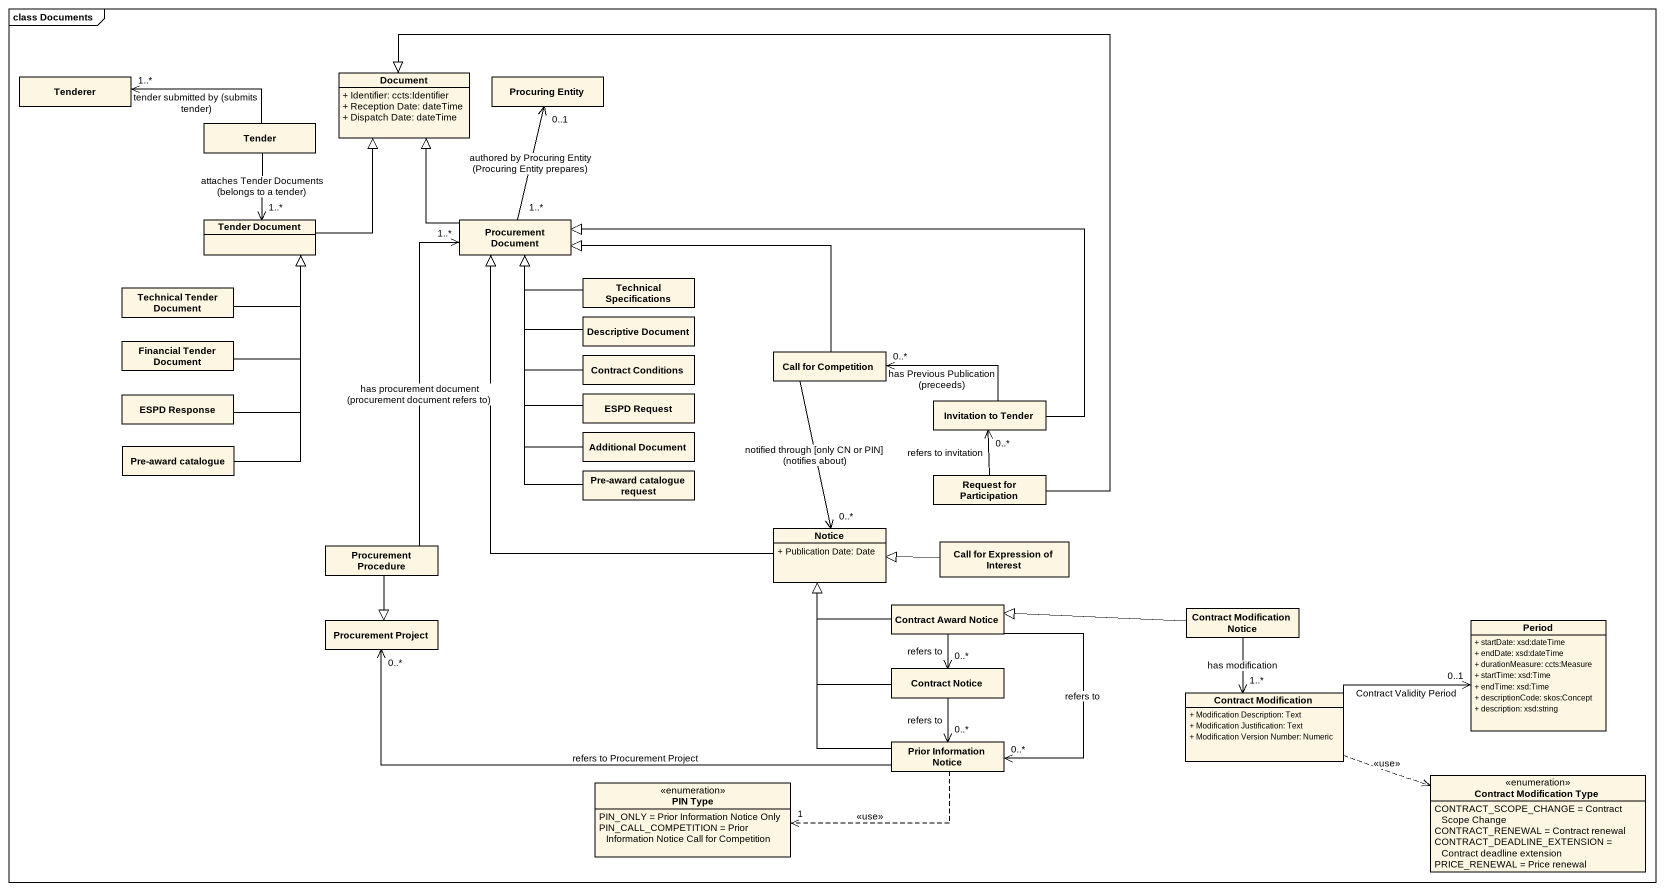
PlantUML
@startuml
mainframe class Documents
hide circle
hide empty members
skinparam classAttributeIconSize 0
class Tenderer
class Document {
  + Identifier: ccts:Identifier
  + Reception Date: dateTime
  + Dispatch Date: dateTime
}
class "Procuring Entity" as Procuring_Entity
class Tender
class "Tender Document" as Tender_Document
class "Procurement Document" as Procurement_Document
class "Technical Tender Document" as Technical_Tender_Document
class "Technical Specifications" as Technical_Specifications
class "Financial Tender Document" as Financial_Tender_Document
class "Descriptive Document" as Descriptive_Document
class "Contract Conditions" as Contract_Conditions
class "Call for Competition" as Call_for_Competition
class "ESPD Response" as ESPD_Response
class "ESPD Request" as ESPD_Request
class "Invitation to Tender" as Invitation_to_Tender
class "Pre-award catalogue" as Pre_award_catalogue
class "Additional Document" as Additional_Document
class "Pre-award catalogue request" as Pre_award_catalogue_request
class "Request for Participation" as Request_for_Participation
class Notice {
  + Publication Date: Date
}
class "Call for Expression of Interest" as Call_for_Expression_of
class "Procurement Procedure" as Procurement_Procedure
class "Procurement Project" as Procurement_Project
class "Contract Award Notice" as Contract_Award_Notice
class "Contract Modification Notice" as Contract_Modification_Notice
class Period {
  + startDate: xsd:dateTime
  + endDate: xsd:dateTime
  + durationMeasure: ccts:Measure
  + startTime: xsd:Time
  + endTime: xsd:Time
  + descriptionCode: skos:Concept
  + description: xsd:string
}
class "Contract Notice" as Contract_Notice
class "Contract Modification" as Contract_Modification {
  + Modification Description: Text
  + Modification Justification: Text
  + Modification Version Number: Numeric
}
class "Prior Information Notice" as Prior_Information_Notice
enum "Contract Modification Type" as Contract_Modification_Type {
  CONTRACT_SCOPE_CHANGE = Contract Scope Change
  CONTRACT_RENEWAL = Contract renewal
  CONTRACT_DEADLINE_EXTENSION = Contract deadline extension
  PRICE_RENEWAL = Price renewal
}
enum "PIN Type" as PIN_Type {
  PIN_ONLY = Prior Information Notice Only
  PIN_CALL_COMPETITION = Prior Information Notice Call for Competition
}
Tender -left-> "1..*" Tenderer : tender submitted by (submits tender)
Tender --> "1..*" Tender_Document : attaches Tender Documents (belongs to a tender)
Tender_Document -up-|> Document
Procurement_Document -up-|> Document
Procurement_Document "1..*" -up-> "0..1" Procuring_Entity : authored by Procuring Entity (Procuring Entity prepares)
Technical_Tender_Document -up-|> Tender_Document
Technical_Specifications -left-|> Procurement_Document
Financial_Tender_Document -up-|> Tender_Document
Descriptive_Document -up-|> Procurement_Document
Contract_Conditions -up-|> Procurement_Document
Call_for_Competition -left-|> Procurement_Document
Call_for_Competition --> "0..*" Notice : notified through [only CN or PIN] (notifies about)
ESPD_Response -up-|> Tender_Document
ESPD_Request -up-|> Procurement_Document
Invitation_to_Tender -left-|> Procurement_Document
Invitation_to_Tender -left-> "0..*" Call_for_Competition : has Previous Publication (preceeds)
Pre_award_catalogue -up-|> Tender_Document
Additional_Document -up-|> Procurement_Document
Pre_award_catalogue_request -up-|> Procurement_Document
Request_for_Participation -up-|> Document
Request_for_Participation -up-> "0..*" Invitation_to_Tender : refers to invitation
Notice -up-|> Procurement_Document
Call_for_Expression_of -left-|> Notice
Procurement_Procedure -up-> "1..*" Procurement_Document : has procurement document (procurement document refers to)
Procurement_Procedure --|> Procurement_Project
Contract_Award_Notice -left-|> Notice
Contract_Award_Notice --> "0..*" Contract_Notice : refers to
Contract_Award_Notice --> "0..*" Prior_Information_Notice : refers to
Contract_Modification_Notice -left-|> Contract_Award_Notice
Contract_Modification_Notice --> "1..*" Contract_Modification : has modification
Contract_Notice -up-|> Notice
Contract_Notice --> "0..*" Prior_Information_Notice : refers to
Contract_Modification -right-> "0..1" Period : Contract Validity Period
Contract_Modification .right.> Contract_Modification_Type : <<use>>
Prior_Information_Notice -up-|> Notice
Prior_Information_Notice -left-> "0..*" Procurement_Project : refers to Procurement Project
Prior_Information_Notice .left.> "1" PIN_Type : <<use>>
@enduml
